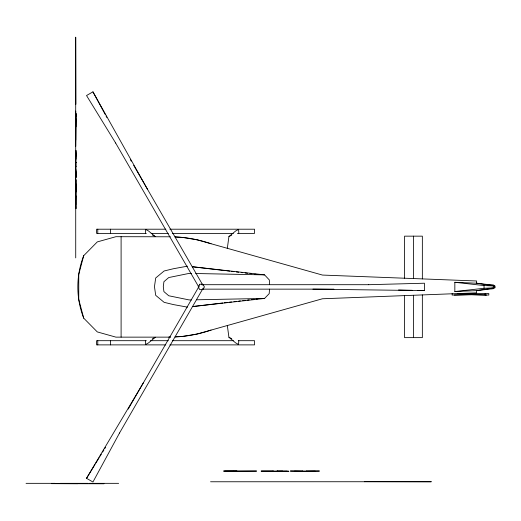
<?xml version="1.0" encoding="UTF-8"?>
<svg xmlns="http://www.w3.org/2000/svg" width="521" height="521" viewBox="0 0 521 521"><rect width="100%" height="100%" fill="white"/><g stroke="black" fill="none" stroke-linecap="round" stroke-linejoin="round"><path stroke-width="0.78" d="M75.675 172.145L75.695 178.175L75.675 150.738L75.695 156.834M75.727 169.696L75.864 176.385L75.864 169.625M75.897 171.878L75.897 177.843L75.916 171.95M75.864 159.289L75.916 150.341L75.864 162.669M76.007 117.062L76.027 113.422L75.942 126.811M76.033 118.86L75.747 146.297M75.747 140.129L75.747 111.038M145.385 233.05L145.587 229.377L148.609 231.037L155.278 236.586L152.464 235.095M238.774 340.806L238.566 344.485L235.551 342.825L228.914 337.243L227.306 325.345M269.5 289.155L269.207 293.636L264.57 298.435L192.308 306.602L222.727 302.981M75.636 196.202L75.936 195.805L75.845 204.558M75.636 166.642L75.675 166.245L75.981 166.642L75.981 162.272L75.942 162.669L75.636 162.272M227.306 248.484L228.914 236.586L235.59 231.037L238.605 229.377L238.813 233.05M75.864 152.79L75.727 159.289M170.367 236.781L115.916 236.697L97.297 241.907L83.718 255.674L78.749 274.359L78.749 299.471L83.718 318.162L97.297 331.923L115.916 337.139L168.771 337.139A130.263 130.263 0 0 0 170.367 337.126M143.581 382.46L86.532 478.304L92.946 482.01L119.537 432.997M128.218 409.063L199.341 285.879M119.504 433.042L203.19 288.1M86.577 478.232L95.011 464.472M95.857 463.097L99.231 457.594M100.078 456.22L101.341 454.156M102.611 452.091L103.874 450.033M104.714 448.653L105.561 447.278M210.556 481.769L364.303 481.736M105.301 114.613L92.946 91.839L86.532 95.538L115.688 143.073M228.914 236.586L231.728 235.095M152.464 338.735L155.278 337.243L148.641 342.825L145.626 344.485L145.418 340.806M476.617 290.471L476.617 292.841L322.453 298.767L197.257 333.987L183.105 336.345L175.141 336.787M187.495 266.172L173.48 268.725L164.115 270.992L155.701 277.986L154.457 286.661L155.701 295.329L164.115 302.33L173.48 304.596L187.495 307.143M476.617 290.62L494.95 287.768L494.95 286.068L476.617 283.216L454.84 282.297L454.84 291.532L476.617 290.62L493.765 288.614L491.329 288.686M287.117 471.153L276.97 471.29M224.33 302.792L227.527 302.414M229.129 302.226L231.532 301.939M233.936 301.652L236.339 301.372M238.742 301.086L240.344 300.897M242.747 300.617L245.144 300.33M247.547 300.044L249.149 299.855M251.552 299.575L253.955 299.288M256.358 299.008L257.96 298.813M454.84 291.532L484.035 288.282L494.95 287.768M272.997 471.381L273.395 471.342L272.997 471.036M277.374 471.381L276.97 471.342L277.374 471.036M302.753 471.082L302.356 471.381L306.934 471.381L306.537 471.082M168.771 337.139L170.367 337.048M486.647 295.062L471.205 294.652L452.143 295.062L452.143 293.584M368.686 284.7L424.433 283.222L424.433 290.627L417.888 290.457M454.305 295.062L471.205 294.652M191.624 299.888L189.188 299.933L168.739 295.765L163.913 291.604L163.294 286.661L163.913 281.711L168.739 277.55L189.188 273.382L191.624 273.434M196.489 299.79L264.57 298.435M75.747 172.607L75.864 166.245M165.86 229.207L96.587 229.207L96.587 233.395L146.336 233.395M169.866 229.207L254.528 229.207L254.528 233.395L237.433 233.395M151.142 233.395L168.296 233.395M172.308 233.395L233.375 233.395M201.38 284.7L368.744 284.7M202.995 289.148L333.915 289.148M457.549 293.584L488.809 293.584L488.809 295.062L469.701 294.652L469.701 293.584M146.336 340.688L96.587 340.688L96.587 344.882L165.795 344.882M150.4 340.688L168.296 340.688M172.308 340.688L233.375 340.688M238.247 340.688L254.528 340.688L254.528 344.882L169.866 344.882M282.675 471.101L261.067 471.101L273.395 471.16M276.97 471.121L288.575 471.127M294.469 471.173L302.753 471.199M306.537 471.173L315.283 471.199M273.395 471.29L261.464 471.349L288.901 471.349M302.753 471.303L290.295 471.043L319.458 471.043L306.537 471.284M26.05 483.338L54.946 483.338M60.247 483.338L88.088 483.338M89.482 483.338L118.645 483.338M77.85 483.683L51.423 483.625L104.005 483.762M312.906 289.148L424.433 290.627M195.675 273.512L264.57 274.88L269.318 279.933L269.559 284.59M398.532 289.943L412.241 290.308M489.701 285.098L493.765 285.221L493.765 286.576M454.84 282.297L484.035 285.547L494.95 286.068M175.141 237.048L183.105 237.485L197.257 239.849L322.453 275.062L476.617 280.988L476.617 283.359M192.308 266.719L264.57 274.88M476.617 283.216L493.765 285.221M192.295 266.745L225.131 270.62M226.726 270.809L229.93 271.194M231.532 271.382L233.936 271.662M236.339 271.949L238.742 272.229M241.145 272.516L242.747 272.704M245.144 272.991L247.547 273.271M249.95 273.558L251.552 273.746M254.756 274.124L256.358 274.313M228.914 337.243L231.728 338.735M75.727 257.895L75.701 104.148M130.452 159.765L131.259 161.165M133.689 165.365L202.786 285.052M115.655 143.028L198.937 287.273M92.946 91.839L147.43 189.162M106.069 116.027L106.838 117.446M75.636 191.63L75.936 192.028L75.845 183.744M75.747 117.531L75.786 119.784M485.201 293.584L485.201 295.062M484.035 285.547L484.035 288.282M422.349 278.904L422.349 236.156L404.57 236.156L404.57 278.221M422.349 294.925L422.349 337.634L404.57 337.634L404.57 295.609M413.459 236.156L413.459 278.566M413.459 295.27L413.459 337.634M121.1 236.697L121.1 337.139M110.543 229.207L110.543 233.395M110.543 340.688L110.543 344.882M97.772 229.207L97.772 233.395M97.772 340.688L97.772 344.882M83.718 318.162A85.835 85.796 -90 0 1 83.718 255.674M175.154 236.853A130.263 130.263 0 0 1 211.07 243.756M211.07 330.08A130.263 130.263 0 0 1 175.154 336.983M75.708 37.238L75.792 104.22L75.708 37.238M75.714 202.435L75.981 208.732L75.981 179.569L75.714 202.435M199.745 284.225L198.188 286.921L199.745 289.624L202.864 289.624L204.421 286.921L202.864 284.225L199.745 284.225M364.335 481.691L431.212 481.749L364.335 481.691M233.629 471.251L224.544 471.277L237.075 471.173L223.555 471.069L256.625 471.069L233.629 471.251"/></g></svg>
